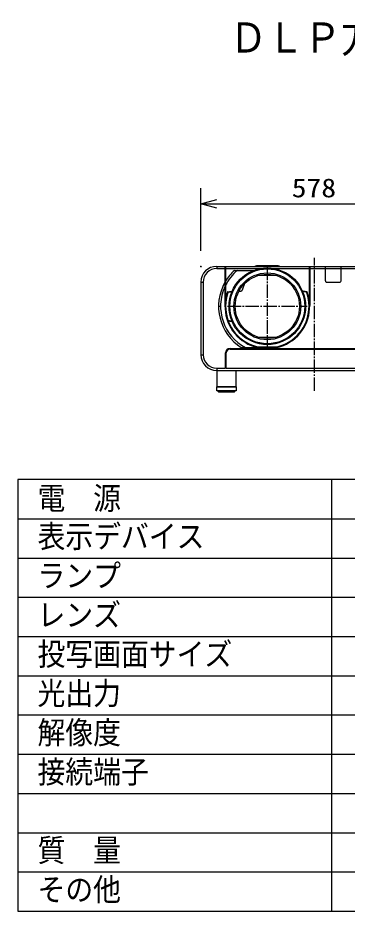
# Model space of a CAD drawing. Units: millimetres, scale not verified. Extents: x -63 to 63, y -57 to 57.
# Drawn here: x -62.5 to -20.6, y -56.5 to 57.3 of the extents above; entities that cross this region are included whole.
import ezdxf
from ezdxf.enums import TextEntityAlignment as Align

# ---------------------------------------------------------------- set-up
doc = ezdxf.new("R2010")
doc.units = ezdxf.units.MM
doc.header["$LTSCALE"] = 0.190236
doc.header["$PDMODE"] = 32
doc.header["$PDSIZE"] = 0.0951
doc.linetypes.add('CHAIN2', pattern=[12, 9, -1, 1, -1])
for name, color, linetype in [('0-0_GAIKEI', 1, 'Continuous'), ('0-1_TOUROKU', 7, 'Continuous'), ('0-2_MOJI1', 2, 'Continuous'), ('0-3_WAKU', 1, 'Continuous')]:
    doc.layers.add(name, color=color, linetype=linetype)
doc.styles.add('ＭＳ ゴシック', font='')
doc.styles.get('ＭＳ ゴシック').set_extended_font_data('MS Gothic')

# ---------------------------------------------------------------- blocks, each defined once
blk = doc.blocks.new('_OPEN30')
at = {"layer": '0-1_TOUROKU'}
blk.add_line((0, 0), (-1, 0), dxfattribs=at)
blk.add_lwpolyline([(-1, 0.26795), (0, 0), (-1, -0.26795)], dxfattribs=at)

msp = doc.modelspace()

# ---------------------------------------------------------------- linework, layer by layer
at = {"layer": '0-0_GAIKEI', "color": 3}
for p, q in [((-39.1786, 27.6379), (-39.1786, 35.6379)), ((-37.1786, 33.6379), (-12.2786, 33.6379))]:
    msp.add_line(p, q, dxfattribs=at)
at = {"layer": '0-0_GAIKEI', "linetype": 'CHAIN2'}
for p, q in [((-24.7286, 9.8005), (-24.7286, 26.7577)), ((-30.7286, 25.6407), (-30.7286, 15.5175)), ((-35.7902, 20.5791), (-25.667, 20.5791))]:
    msp.add_line(p, q, dxfattribs=at)
at = {"layer": '0-0_GAIKEI'}
for p, q in [((-37.1786, 25.6651), (-37.1786, 25.3836)), ((-37.1786, 25.3836), (-31.5237, 25.3836)), ((-36.1344, 25.6651), (-36.125, 20.7014)), ((-36.0464, 25.6651), (-36.0429, 21.5247)), ((-34.9275, 25.1541), (-32.3526, 25.1541)), ((-32.423, 25.6651), (-32.0517, 25.7741)), ((-32.0517, 25.7741), (-29.4056, 25.7741)), ((-29.9335, 25.3836), (-12.2786, 25.3836)), ((-29.4056, 25.7741), (-29.0342, 25.6651)), ((-25.4108, 25.6651), (-25.4143, 21.5247)), ((-25.3228, 25.6651), (-25.3322, 20.7014)), ((-23.3154, 23.8153), (-23.3154, 25.6651)), ((-21.3418, 23.8153), (-21.3418, 25.6651)), ((-31.8095, 24.5291), (-29.7061, 24.5291)), ((-39.1786, 23.6651), (-38.8971, 23.6651)), ((-38.8971, 23.6651), (-38.8971, 14.4151)), ((-33.8788, 22.6935), (-33.5777, 23.5208)), ((-23.1552, 23.6551), (-21.5021, 23.6551)), ((-35.7442, 22.4338), (-35.0739, 22.552)), ((-35.6797, 22.3613), (-35.1142, 22.4609)), ((-34.3298, 22.5291), (-34.1137, 22.5291)), ((-25.713, 22.4338), (-26.3833, 22.552)), ((-25.7775, 22.3613), (-26.343, 22.4609)), ((-36.9384, 20.5791), (-36.6805, 20.5791)), ((-35.7375, 18.8071), (-35.1142, 18.6973)), ((-35.7049, 18.7176), (-35.0695, 18.5964)), ((-31.8095, 16.6291), (-29.6478, 16.6291)), ((-35.4786, 15.2144), (-13.9786, 15.2144)), ((-35.4786, 15.1155), (-13.9786, 15.1155)), ((-34.0406, 15.3263), (-29.4549, 15.3263)), ((-32.0569, 15.4341), (-29.4004, 15.4341)), ((-39.1786, 14.4151), (-38.8971, 14.4151)), ((-36.053, 12.6966), (-36.053, 14.6401)), ((-35.9541, 12.6966), (-35.954, 14.6401)), ((-37.1786, 12.6966), (-36.053, 12.6966)), ((-37.1786, 12.6966), (-37.1786, 12.4151)), ((-35.9541, 12.6966), (-13.5032, 12.6966)), ((-37.1786, 10.3651), (-34.6786, 10.3651)), ((-37.1786, 10.3151), (-34.6786, 10.3151)), ((-36.9786, 10.3651), (-36.9786, 10.3151)), ((-34.8786, 10.3651), (-34.8786, 10.3151)), ((-36.9786, 9.7401), (-34.8786, 9.7401))]:
    msp.add_line(p, q, dxfattribs=at)
at = {"layer": '0-0_GAIKEI', "color": 7}
for p, q in [((-37.1786, 25.6651), (-12.2786, 25.6651)), ((-39.1786, 23.6651), (-39.1786, 14.4151)), ((-37.1786, 12.4151), (-12.2786, 12.4151)), ((-34.6786, 12.3651), (-37.1786, 12.3651)), ((-37.1786, 12.3651), (-37.1786, 10.3651)), ((-37.1286, 12.4151), (-37.1286, 12.3651)), ((-34.7286, 12.4151), (-34.7286, 12.3651)), ((-34.6786, 10.3651), (-34.6786, 12.3651)), ((-37.1786, 9.8151), (-37.1786, 10.3151)), ((-34.6786, 10.3151), (-34.6786, 9.8151)), ((-34.6786, 9.8151), (-37.1786, 9.8151)), ((-37.0536, 9.8151), (-36.9786, 9.7401)), ((-36.9411, 9.7401), (-36.9411, 9.6651)), ((-36.9411, 9.6651), (-34.9161, 9.6651)), ((-34.9161, 9.6651), (-34.9161, 9.7401)), ((-34.8786, 9.7401), (-34.8036, 9.8151))]:
    msp.add_line(p, q, dxfattribs=at)
at = {"layer": '0-0_GAIKEI'}
for radius in [4.8784, 4.7723, 4.2538, 4.0952]:
    msp.add_circle((-30.7286, 20.5791), radius, dxfattribs=at)
at = {"layer": '0-0_GAIKEI', "color": 7}
for centre, start, end in [((-37.1786, 23.6651), 90, 179.99998), ((-37.1786, 14.4151), 179.99998, 269.99996)]:
    msp.add_arc(centre, 2, start, end, dxfattribs=at)
at = {"layer": '0-0_GAIKEI'}
for centre, radius, start, end in [((-37.1786, 23.6651), 1.7185, 89.99948, 180.0002), ((-30.7286, 20.5791), 6.2098, 132.54553, 148.88212), ((-30.7286, 20.5791), 5.9519, 129.76609, 153.26857), ((-30.7286, 20.5791), 6.2098, 150.44814, 237.76803), ((-30.7286, 20.5791), 5.9519, 155.15177, 241.95118), ((-23.1553, 23.8152), 0.1601, 179.96502, 270.03061), ((-21.502, 23.8152), 0.1601, 269.96634, 0.03366), ((-30.7286, 20.5791), 5.3978, 160.63982, 19.36123), ((-30.7286, 20.5791), 5.3131, 161.15705, 18.84401), ((-35.7268, 22.3353), 0.1, 100.00001, 160.63982), ((-35.6623, 22.2628), 0.1, 99.98863, 161.15705), ((-34.1137, 22.7791), 0.25, 269.99996, 339.99716), ((-25.7949, 22.2628), 0.1, 18.84295, 80.01137), ((-25.7304, 22.3353), 0.1, 19.36019, 79.99999), ((-35.4786, 14.6401), 0.5744, 90, 179.99998), ((-35.4786, 14.6401), 0.4754, 90, 179.99998), ((-37.1786, 14.4151), 1.7185, 179.99998, 269.99996)]:
    msp.add_arc(centre, radius, start, end, dxfattribs=at)
at = {"layer": '0-1_TOUROKU'}
msp.add_point((-39.1786, 25.6379), dxfattribs=at)
at = {"layer": '0-3_WAKU', "color": 4}
for p, q in [((-62.5001, -1.5), (-62.5001, -56.5001)), ((62.5001, -1.5), (-62.5001, -1.5)), ((-22.5, -56.5001), (-22.5, -1.5)), ((-62.5001, -56.5001), (62.5001, -56.5001))]:
    msp.add_line(p, q, dxfattribs=at)
at = {"layer": '0-3_WAKU'}
for p, q in [((-62.5001, -6.5), (62.5001, -6.5)), ((-62.5001, -11.5), (62.5001, -11.5)), ((-62.5001, -16.5), (62.5001, -16.5)), ((-62.5001, -21.5), (62.5001, -21.5)), ((-62.5001, -26.5), (62.5001, -26.5)), ((-62.5001, -31.5001), (62.5001, -31.5001)), ((-62.5001, -36.5001), (62.5001, -36.5001)), ((-62.5001, -41.5001), (62.5001, -41.5001)), ((-62.5001, -46.5001), (62.5001, -46.5001)), ((-62.5001, -51.5001), (62.5001, -51.5001))]:
    msp.add_line(p, q, dxfattribs=at)

# ---------------------------------------------------------------- block references
at = {"layer": '0-0_GAIKEI', "xscale": 2, "yscale": 2, "rotation": 180}
msp.add_blockref('_OPEN30', (-39.1786, 33.6379), dxfattribs=at)

# ---------------------------------------------------------------- texts
at = {"layer": '0-0_GAIKEI', "color": 3, "style": 'ＭＳ ゴシック', "width": 1.15}
msp.add_text('578', height=2.406, dxfattribs=at).set_placement((-27.6158, 33.7475), align=Align.BOTTOM_LEFT)
at = {"layer": '0-2_MOJI1', "style": 'ＭＳ ゴシック', "width": 0.9}
for s, height, p in [('ＤＬＰ方式プロジェクター', 3.848, (-35.5001, 51.7599)), ('電\u3000源', 2.887, (-60.0001, -6.1871)), ('表示デバイス', 2.887, (-60.0001, -11.0551)), ('ランプ', 2.887, (-60.0001, -16.0551)), ('レンズ', 2.887, (-60.0001, -21.0552)), ('投写画面サイズ', 2.887, (-60.0001, -26.0552)), ('光出力', 2.887, (-60.0001, -31.0552)), ('解像度', 2.887, (-60.0001, -36.0552)), ('接続端子', 2.887, (-60.0001, -41.0552)), ('質\u3000量', 2.887, (-60.0001, -51.0552)), ('その他', 2.887, (-60.0001, -56.0552))]:
    msp.add_text(s, height=height, dxfattribs=at).set_placement(p, align=Align.BOTTOM_LEFT)

doc.saveas('drawing.dxf')
